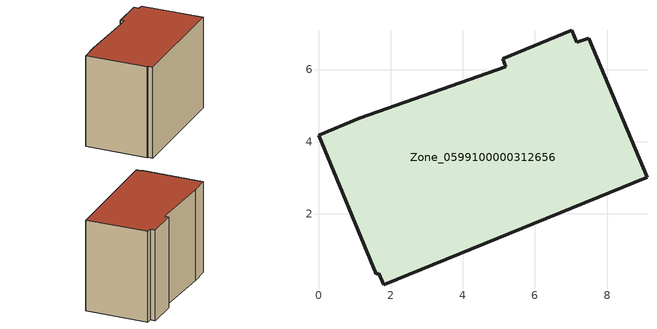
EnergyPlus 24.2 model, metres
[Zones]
Zone_0599100000312656
 floor ground (C_G): 1.14,4.66 5.2,6.07 5.1,6.3 7.02,7.1 7.16,6.76 7.49,6.88 9.11,3.01 1.81,0.03 1.68,0.35 1.61,0.32 0,4.18 z0
 wall outside (C_F): 1.81,0.03 9.11,3.01 7.49,6.88 7.16,6.76 7.02,7.1 5.1,6.3 5.2,6.07 1.14,4.66 0,4.18 1.61,0.32 1.68,0.35 1.81,0.03 z0:6.27
 roof outside (C_R): 5.2,6.07 1.14,4.66 0,4.18 1.61,0.32 1.68,0.35 1.81,0.03 9.11,3.01 7.49,6.88 7.16,6.76 7.02,7.1 5.1,6.3 z6.27
[BUILDING]
Pand.0599100000312656: North Axis=0; Terrain=City; Loads Convergence Tolerance Value=0.04; Temperature Convergence Tolerance Value=0.4; Solar Distribution=FullExterior; Maximum Number of Warmup Days=25; Minimum Number of Warmup Days=1
[Site:Location]
Rotterdam.The.Hague.AP_ZH_NLD Design_Conditions: Latitude=51.96; Longitude=4.45; Time Zone=1; Elevation=-4.5
[SITE:GROUNDTEMPERATURE:BUILDINGSURFACE]
18, 18, 18, 18, 18, 18, 18, 18, 18, 18, 18, 18
[MATERIAL] Thermal Absorptance=0.9; Solar Absorptance=0.7; Visible Absorptance=0.7
Name | Roughness | Thickness | Conductivity | Density | Specific Heat
G.TI.1946 | MediumSmooth | 0.15 | 1 | 540 | 1210
F.TI.1946 | Rough | 0.3 | 0.857143 | 1920 | 840
R.TI.1946 | MediumRough | 0.2 | 0.1 | 1500 | 1000
[CONSTRUCTION]
C_G: G.TI.1946
C_F: F.TI.1946
C_R: R.TI.1946
[ZONE]
Zone_0599100000312656: Type=1; Multiplier=1; Ceiling Height=Autocalculate; Volume=Autocalculate; Floor Area=autocalculate; Part of Total Floor Area=Yes
[ZONEINFILTRATION:DESIGNFLOWRATE]
Infil_Zone_0599100000312656: Zone or ZoneList or Space or SpaceList=Zone_0599100000312656; Schedule=AlwaysOn; Design Flow Rate Calculation Method=Flow/Area; Flow Rate per Floor Area=0.003; Constant Term Coefficient=1; Temperature Term Coefficient=0; Velocity Term Coefficient=0; Velocity Squared Term Coefficient=0
[HVACTEMPLATE:ZONE:IDEALLOADSAIRSYSTEM]
Zone_0599100000312656: Maximum Heating Supply Air Temperature=50; Minimum Cooling Supply Air Temperature=13; Maximum Heating Supply Air Humidity Ratio=0.0156; Minimum Cooling Supply Air Humidity Ratio=0.0077; Heating Limit=NoLimit; Cooling Limit=NoLimit; Dehumidification Control Type=ConstantSensibleHeatRatio; Cooling Sensible Heat Ratio=0.7; Dehumidification Setpoint=60; Humidification Control Type=None; Humidification Setpoint=30; Outdoor Air Method=None; Outdoor Air Flow Rate per Person=0.00944; Outdoor Air Flow Rate per Zone Floor Area=0; Outdoor Air Flow Rate per Zone=0; Demand Controlled Ventilation Type=None; Outdoor Air Economizer Type=NoEconomizer; Heat Recovery Type=None; Sensible Heat Recovery Effectiveness=0.7; Latent Heat Recovery Effectiveness=0.65
[ZONECONTROL:THERMOSTAT]
ThermostatControl_Zone_0599100000312656: Zone or ZoneList=Zone_0599100000312656; Control Type Schedule=DualSetpointControlType; Control 1=Thermostat_Zone_0599100000312656; Temperature Difference Between Cutout And Setpoint=0
[THERMOSTATSETPOINT:DUALSETPOINT]
Thermostat_Zone_0599100000312656: Heating Setpoint Temperature Schedule=HeatingSetpoint_Zone_0599100000312656; Cooling Setpoint Temperature Schedule=CoolingSetpoint_Zone_0599100000312656
[SCHEDULE:COMPACT]
HeatingSetpoint_Zone_0599100000312656: Through: 12/31, For: AllDays, Until: 24:00, 21
CoolingSetpoint_Zone_0599100000312656: Through: 12/31, For: AllDays, Until: 24:00, 24
DualSetpointControlType: Through: 12/31, For: AllDays, Until: 24:00, 4
AlwaysOn: Through: 12/31, For: AllDays, Until: 24:00, 1
